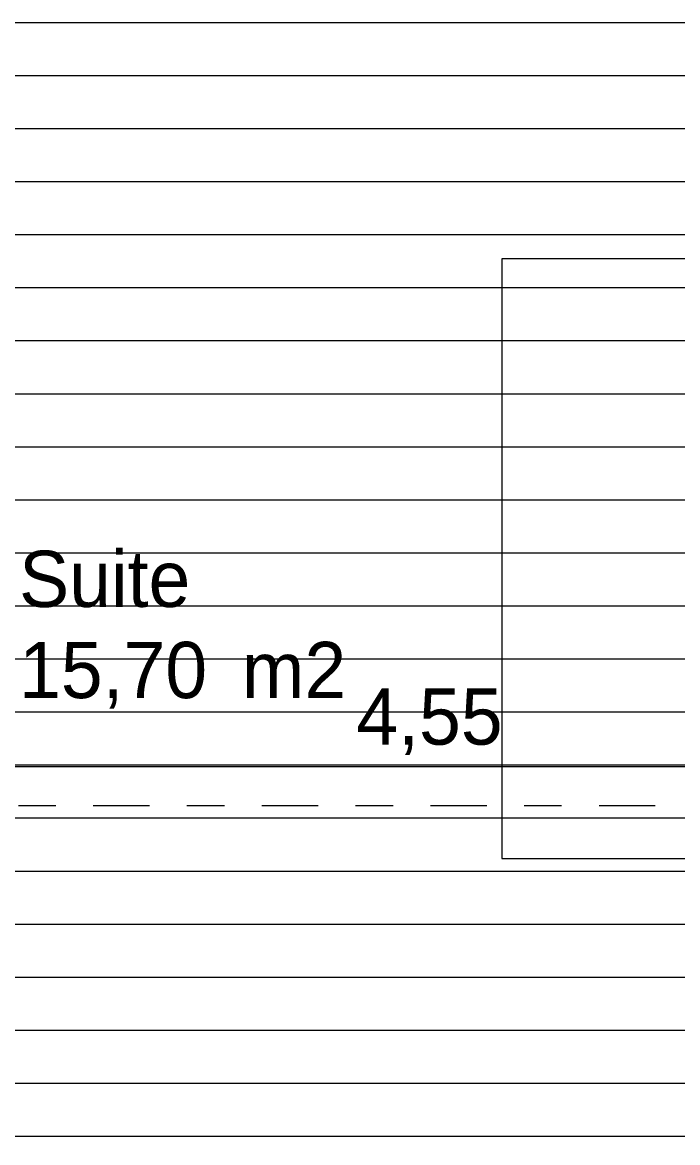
# Model space of a CAD drawing. Header units: metres. Extents: x -111189 to -108577, y -72951 to -72647.
# Drawn here: x -110671.936 to -110670.187, y -72934.654 to -72931.665 of the extents above; entities that cross this region are included whole.
import ezdxf

# ---------------------------------------------------------------- set-up
doc = ezdxf.new("R2010")
doc.units = ezdxf.units.M
doc.header["$MEASUREMENT"] = 0
doc.linetypes.add('Dot & Dashed', pattern=[0.670278, 0.3175, -0.176389, 0, -0.176389])
doc.linetypes.add('OTK - Traço Ponto CORTES_ALÇ', pattern=[0.6, 0.3, -0.15, 0, -0.15])
for name, color, linetype in [('Muro Não Confinante - MNC1_1_0', 7, 'Continuous'), ('Muro Não Confinante - MNC1_1_00 - DESENHO 2D', 7, 'Continuous'), ('Muro Não Confinante - MNC1_1_03 - LAJES', 7, 'Continuous'), ('Muro Não Confinante - MNC1_1_11 - ZONA_ÁREA', 7, 'Continuous'), ('Muro Não Confinante - MNC1_1_12 - COTAS GERAIS', 7, 'Continuous'), ('Planta Piso -1_1_07 - MUROS', 7, 'Continuous'), ('Planta Piso -1_1_14 - CORTES.Marcadores', 7, 'Continuous')]:
    doc.layers.add(name, color=color, linetype=linetype)
doc.styles.add('ESTILO_GERADO_3', font='AGENCYR.TTF')

# ---------------------------------------------------------------- blocks, each defined once
blk = doc.blocks.new('*X146', base_point=(-110694.4627, -72968.689))
at = {"layer": 'Muro Não Confinante - MNC1_1_03 - LAJES', "color": 253, "linetype": 'Continuous', "lineweight": 9, "ltscale": 1000}
for p, q in [((-110672.0859, -72931.6654), (-110671.8359, -72931.6654)), ((-110672.0859, -72931.6654), (-110671.8359, -72931.6654)), ((-110671.8359, -72931.6654), (-110671.5859, -72931.6654)), ((-110671.8359, -72931.6654), (-110671.5859, -72931.6654)), ((-110671.5859, -72931.6654), (-110671.3359, -72931.6654)), ((-110671.5859, -72931.6654), (-110671.3359, -72931.6654)), ((-110671.3359, -72931.6654), (-110671.0859, -72931.6654)), ((-110671.3359, -72931.6654), (-110671.0859, -72931.6654)), ((-110671.0859, -72931.6654), (-110670.8359, -72931.6654)), ((-110671.0859, -72931.6654), (-110670.8359, -72931.6654)), ((-110670.8359, -72931.6654), (-110670.5859, -72931.6654)), ((-110670.8359, -72931.6654), (-110670.5859, -72931.6654)), ((-110670.5859, -72931.6654), (-110670.3359, -72931.6654)), ((-110670.5859, -72931.6654), (-110670.3359, -72931.6654)), ((-110670.3359, -72931.6654), (-110670.0859, -72931.6654)), ((-110670.3359, -72931.6654), (-110670.0859, -72931.6654)), ((-110672.0859, -72931.8069), (-110671.8359, -72931.8069)), ((-110672.0859, -72931.8069), (-110671.8359, -72931.8069)), ((-110671.8359, -72931.8069), (-110671.5859, -72931.8069)), ((-110671.8359, -72931.8069), (-110671.5859, -72931.8069)), ((-110671.5859, -72931.8069), (-110671.3359, -72931.8069)), ((-110671.5859, -72931.8069), (-110671.3359, -72931.8069)), ((-110671.3359, -72931.8069), (-110671.0859, -72931.8069)), ((-110671.3359, -72931.8069), (-110671.0859, -72931.8069)), ((-110671.0859, -72931.8069), (-110670.8359, -72931.8069)), ((-110671.0859, -72931.8069), (-110670.8359, -72931.8069)), ((-110670.8359, -72931.8069), (-110670.5859, -72931.8069)), ((-110670.8359, -72931.8069), (-110670.5859, -72931.8069)), ((-110670.5859, -72931.8069), (-110670.3359, -72931.8069)), ((-110670.5859, -72931.8069), (-110670.3359, -72931.8069)), ((-110670.3359, -72931.8069), (-110670.0859, -72931.8069)), ((-110670.3359, -72931.8069), (-110670.0859, -72931.8069)), ((-110672.0859, -72931.9484), (-110671.8359, -72931.9484)), ((-110672.0859, -72931.9484), (-110671.8359, -72931.9484)), ((-110671.8359, -72931.9484), (-110671.5859, -72931.9484)), ((-110671.8359, -72931.9484), (-110671.5859, -72931.9484)), ((-110671.5859, -72931.9484), (-110671.3359, -72931.9484)), ((-110671.5859, -72931.9484), (-110671.3359, -72931.9484)), ((-110671.3359, -72931.9484), (-110671.0859, -72931.9484)), ((-110671.3359, -72931.9484), (-110671.0859, -72931.9484)), ((-110671.0859, -72931.9484), (-110670.8359, -72931.9484)), ((-110671.0859, -72931.9484), (-110670.8359, -72931.9484)), ((-110670.8359, -72931.9484), (-110670.5859, -72931.9484)), ((-110670.8359, -72931.9484), (-110670.5859, -72931.9484)), ((-110670.5859, -72931.9484), (-110670.3359, -72931.9484)), ((-110670.5859, -72931.9484), (-110670.3359, -72931.9484)), ((-110670.3359, -72931.9484), (-110670.0859, -72931.9484)), ((-110670.3359, -72931.9484), (-110670.0859, -72931.9484)), ((-110672.0859, -72932.0899), (-110671.8359, -72932.0899)), ((-110672.0859, -72932.0899), (-110671.8359, -72932.0899)), ((-110671.8359, -72932.0899), (-110671.5859, -72932.0899)), ((-110671.8359, -72932.0899), (-110671.5859, -72932.0899)), ((-110671.5859, -72932.0899), (-110671.3359, -72932.0899)), ((-110671.5859, -72932.0899), (-110671.3359, -72932.0899)), ((-110671.3359, -72932.0899), (-110671.0859, -72932.0899)), ((-110671.3359, -72932.0899), (-110671.0859, -72932.0899)), ((-110671.0859, -72932.0899), (-110670.8359, -72932.0899)), ((-110671.0859, -72932.0899), (-110670.8359, -72932.0899)), ((-110670.8359, -72932.0899), (-110670.5859, -72932.0899)), ((-110670.8359, -72932.0899), (-110670.5859, -72932.0899)), ((-110670.5859, -72932.0899), (-110670.3359, -72932.0899)), ((-110670.5859, -72932.0899), (-110670.3359, -72932.0899)), ((-110670.3359, -72932.0899), (-110670.0859, -72932.0899)), ((-110670.3359, -72932.0899), (-110670.0859, -72932.0899)), ((-110672.0859, -72932.2314), (-110671.8359, -72932.2314)), ((-110672.0859, -72932.2314), (-110671.8359, -72932.2314)), ((-110671.8359, -72932.2314), (-110671.5859, -72932.2314)), ((-110671.8359, -72932.2314), (-110671.5859, -72932.2314)), ((-110671.5859, -72932.2314), (-110671.3359, -72932.2314)), ((-110671.5859, -72932.2314), (-110671.3359, -72932.2314)), ((-110671.3359, -72932.2314), (-110671.0859, -72932.2314)), ((-110671.3359, -72932.2314), (-110671.0859, -72932.2314)), ((-110671.0859, -72932.2314), (-110670.8359, -72932.2314)), ((-110671.0859, -72932.2314), (-110670.8359, -72932.2314)), ((-110670.8359, -72932.2314), (-110670.5859, -72932.2314)), ((-110670.8359, -72932.2314), (-110670.5859, -72932.2314)), ((-110670.5859, -72932.2314), (-110670.3359, -72932.2314)), ((-110670.5859, -72932.2314), (-110670.3359, -72932.2314)), ((-110670.3359, -72932.2314), (-110670.0859, -72932.2314)), ((-110670.3359, -72932.2314), (-110670.0859, -72932.2314)), ((-110672.0859, -72932.3729), (-110671.8359, -72932.3729)), ((-110672.0859, -72932.3729), (-110671.8359, -72932.3729)), ((-110671.8359, -72932.3729), (-110671.5859, -72932.3729)), ((-110671.8359, -72932.3729), (-110671.5859, -72932.3729)), ((-110671.5859, -72932.3729), (-110671.3359, -72932.3729)), ((-110671.5859, -72932.3729), (-110671.3359, -72932.3729)), ((-110671.3359, -72932.3729), (-110671.0859, -72932.3729)), ((-110671.3359, -72932.3729), (-110671.0859, -72932.3729)), ((-110671.0859, -72932.3729), (-110670.8359, -72932.3729)), ((-110671.0859, -72932.3729), (-110670.8359, -72932.3729)), ((-110670.8359, -72932.3729), (-110670.5859, -72932.3729)), ((-110670.8359, -72932.3729), (-110670.5859, -72932.3729)), ((-110670.5859, -72932.3729), (-110670.3359, -72932.3729)), ((-110670.5859, -72932.3729), (-110670.3359, -72932.3729)), ((-110670.3359, -72932.3729), (-110670.0859, -72932.3729)), ((-110670.3359, -72932.3729), (-110670.0859, -72932.3729)), ((-110672.0859, -72932.5144), (-110671.8359, -72932.5144)), ((-110672.0859, -72932.5144), (-110671.8359, -72932.5144)), ((-110671.8359, -72932.5144), (-110671.5859, -72932.5144)), ((-110671.8359, -72932.5144), (-110671.5859, -72932.5144)), ((-110671.5859, -72932.5144), (-110671.3359, -72932.5144)), ((-110671.5859, -72932.5144), (-110671.3359, -72932.5144)), ((-110671.3359, -72932.5144), (-110671.0859, -72932.5144)), ((-110671.3359, -72932.5144), (-110671.0859, -72932.5144)), ((-110671.0859, -72932.5144), (-110670.8359, -72932.5144)), ((-110671.0859, -72932.5144), (-110670.8359, -72932.5144)), ((-110670.8359, -72932.5144), (-110670.5859, -72932.5144)), ((-110670.8359, -72932.5144), (-110670.5859, -72932.5144)), ((-110670.5859, -72932.5144), (-110670.3359, -72932.5144)), ((-110670.5859, -72932.5144), (-110670.3359, -72932.5144)), ((-110670.3359, -72932.5144), (-110670.0859, -72932.5144)), ((-110670.3359, -72932.5144), (-110670.0859, -72932.5144)), ((-110672.0859, -72932.6559), (-110671.8359, -72932.6559)), ((-110672.0859, -72932.6559), (-110671.8359, -72932.6559)), ((-110671.8359, -72932.6559), (-110671.5859, -72932.6559)), ((-110671.8359, -72932.6559), (-110671.5859, -72932.6559)), ((-110671.5859, -72932.6559), (-110671.3359, -72932.6559)), ((-110671.5859, -72932.6559), (-110671.3359, -72932.6559)), ((-110671.3359, -72932.6559), (-110671.0859, -72932.6559)), ((-110671.3359, -72932.6559), (-110671.0859, -72932.6559)), ((-110671.0859, -72932.6559), (-110670.8359, -72932.6559)), ((-110671.0859, -72932.6559), (-110670.8359, -72932.6559)), ((-110670.8359, -72932.6559), (-110670.5859, -72932.6559)), ((-110670.8359, -72932.6559), (-110670.5859, -72932.6559)), ((-110670.5859, -72932.6559), (-110670.3359, -72932.6559)), ((-110670.5859, -72932.6559), (-110670.3359, -72932.6559)), ((-110670.3359, -72932.6559), (-110670.0859, -72932.6559)), ((-110670.3359, -72932.6559), (-110670.0859, -72932.6559)), ((-110672.0859, -72932.7974), (-110671.8359, -72932.7974)), ((-110672.0859, -72932.7974), (-110671.8359, -72932.7974)), ((-110671.8359, -72932.7974), (-110671.5859, -72932.7974)), ((-110671.8359, -72932.7974), (-110671.5859, -72932.7974)), ((-110671.5859, -72932.7974), (-110671.3359, -72932.7974)), ((-110671.5859, -72932.7974), (-110671.3359, -72932.7974)), ((-110671.3359, -72932.7974), (-110671.0859, -72932.7974)), ((-110671.3359, -72932.7974), (-110671.0859, -72932.7974)), ((-110671.0859, -72932.7974), (-110670.8359, -72932.7974)), ((-110671.0859, -72932.7974), (-110670.8359, -72932.7974)), ((-110670.8359, -72932.7974), (-110670.5859, -72932.7974)), ((-110670.8359, -72932.7974), (-110670.5859, -72932.7974)), ((-110670.5859, -72932.7974), (-110670.3359, -72932.7974)), ((-110670.5859, -72932.7974), (-110670.3359, -72932.7974)), ((-110670.3359, -72932.7974), (-110670.0859, -72932.7974)), ((-110670.3359, -72932.7974), (-110670.0859, -72932.7974)), ((-110672.0859, -72932.9389), (-110671.8359, -72932.9389)), ((-110672.0859, -72932.9389), (-110671.8359, -72932.9389)), ((-110671.8359, -72932.9389), (-110671.5859, -72932.9389)), ((-110671.8359, -72932.9389), (-110671.5859, -72932.9389)), ((-110671.5859, -72932.9389), (-110671.3359, -72932.9389)), ((-110671.5859, -72932.9389), (-110671.3359, -72932.9389)), ((-110671.3359, -72932.9389), (-110671.0859, -72932.9389)), ((-110671.3359, -72932.9389), (-110671.0859, -72932.9389)), ((-110671.0859, -72932.9389), (-110670.8359, -72932.9389)), ((-110671.0859, -72932.9389), (-110670.8359, -72932.9389)), ((-110670.8359, -72932.9389), (-110670.5859, -72932.9389)), ((-110670.8359, -72932.9389), (-110670.5859, -72932.9389)), ((-110670.5859, -72932.9389), (-110670.3359, -72932.9389)), ((-110670.5859, -72932.9389), (-110670.3359, -72932.9389)), ((-110670.3359, -72932.9389), (-110670.0859, -72932.9389)), ((-110670.3359, -72932.9389), (-110670.0859, -72932.9389)), ((-110672.0859, -72933.0804), (-110671.8359, -72933.0804)), ((-110672.0859, -72933.0804), (-110671.8359, -72933.0804)), ((-110671.8359, -72933.0804), (-110671.5859, -72933.0804)), ((-110671.8359, -72933.0804), (-110671.5859, -72933.0804)), ((-110671.5859, -72933.0804), (-110671.3359, -72933.0804)), ((-110671.5859, -72933.0804), (-110671.3359, -72933.0804)), ((-110671.3359, -72933.0804), (-110671.0859, -72933.0804)), ((-110671.3359, -72933.0804), (-110671.0859, -72933.0804)), ((-110671.0859, -72933.0804), (-110670.8359, -72933.0804)), ((-110671.0859, -72933.0804), (-110670.8359, -72933.0804)), ((-110670.8359, -72933.0804), (-110670.5859, -72933.0804)), ((-110670.8359, -72933.0804), (-110670.5859, -72933.0804)), ((-110670.5859, -72933.0804), (-110670.3359, -72933.0804)), ((-110670.5859, -72933.0804), (-110670.3359, -72933.0804)), ((-110670.3359, -72933.0804), (-110670.0859, -72933.0804)), ((-110670.3359, -72933.0804), (-110670.0859, -72933.0804)), ((-110672.0859, -72933.2219), (-110671.8359, -72933.2219)), ((-110672.0859, -72933.2219), (-110671.8359, -72933.2219)), ((-110671.8359, -72933.2219), (-110671.5859, -72933.2219)), ((-110671.8359, -72933.2219), (-110671.5859, -72933.2219)), ((-110671.5859, -72933.2219), (-110671.3359, -72933.2219)), ((-110671.5859, -72933.2219), (-110671.3359, -72933.2219)), ((-110671.3359, -72933.2219), (-110671.0859, -72933.2219)), ((-110671.3359, -72933.2219), (-110671.0859, -72933.2219)), ((-110671.0859, -72933.2219), (-110670.8359, -72933.2219)), ((-110671.0859, -72933.2219), (-110670.8359, -72933.2219)), ((-110670.8359, -72933.2219), (-110670.5859, -72933.2219)), ((-110670.8359, -72933.2219), (-110670.5859, -72933.2219)), ((-110670.5859, -72933.2219), (-110670.3359, -72933.2219)), ((-110670.5859, -72933.2219), (-110670.3359, -72933.2219)), ((-110670.3359, -72933.2219), (-110670.0859, -72933.2219)), ((-110670.3359, -72933.2219), (-110670.0859, -72933.2219)), ((-110672.0859, -72933.3634), (-110671.8359, -72933.3634)), ((-110672.0859, -72933.3634), (-110671.8359, -72933.3634)), ((-110671.8359, -72933.3634), (-110671.5859, -72933.3634)), ((-110671.8359, -72933.3634), (-110671.5859, -72933.3634)), ((-110671.5859, -72933.3634), (-110671.3359, -72933.3634)), ((-110671.5859, -72933.3634), (-110671.3359, -72933.3634)), ((-110671.3359, -72933.3634), (-110671.0859, -72933.3634)), ((-110671.3359, -72933.3634), (-110671.0859, -72933.3634)), ((-110671.0859, -72933.3634), (-110670.8359, -72933.3634)), ((-110671.0859, -72933.3634), (-110670.8359, -72933.3634)), ((-110670.8359, -72933.3634), (-110670.5859, -72933.3634)), ((-110670.8359, -72933.3634), (-110670.5859, -72933.3634)), ((-110670.5859, -72933.3634), (-110670.3359, -72933.3634)), ((-110670.5859, -72933.3634), (-110670.3359, -72933.3634)), ((-110670.3359, -72933.3634), (-110670.0859, -72933.3634)), ((-110670.3359, -72933.3634), (-110670.0859, -72933.3634)), ((-110672.0859, -72933.5049), (-110671.8359, -72933.5049)), ((-110672.0859, -72933.5049), (-110671.8359, -72933.5049)), ((-110671.8359, -72933.5049), (-110671.5859, -72933.5049)), ((-110671.8359, -72933.5049), (-110671.5859, -72933.5049)), ((-110671.5859, -72933.5049), (-110671.3359, -72933.5049)), ((-110671.5859, -72933.5049), (-110671.3359, -72933.5049)), ((-110671.3359, -72933.5049), (-110671.0859, -72933.5049)), ((-110671.3359, -72933.5049), (-110671.0859, -72933.5049)), ((-110671.0859, -72933.5049), (-110670.8359, -72933.5049)), ((-110671.0859, -72933.5049), (-110670.8359, -72933.5049)), ((-110670.8359, -72933.5049), (-110670.5859, -72933.5049)), ((-110670.8359, -72933.5049), (-110670.5859, -72933.5049)), ((-110670.5859, -72933.5049), (-110670.3359, -72933.5049)), ((-110670.5859, -72933.5049), (-110670.3359, -72933.5049)), ((-110670.3359, -72933.5049), (-110670.0859, -72933.5049)), ((-110670.3359, -72933.5049), (-110670.0859, -72933.5049)), ((-110672.0859, -72933.6464), (-110671.8359, -72933.6464)), ((-110672.0859, -72933.6464), (-110671.8359, -72933.6464)), ((-110671.8359, -72933.6464), (-110671.5859, -72933.6464)), ((-110671.8359, -72933.6464), (-110671.5859, -72933.6464)), ((-110671.5859, -72933.6464), (-110671.3359, -72933.6464)), ((-110671.5859, -72933.6464), (-110671.3359, -72933.6464)), ((-110671.3359, -72933.6464), (-110671.0859, -72933.6464)), ((-110671.3359, -72933.6464), (-110671.0859, -72933.6464)), ((-110671.0859, -72933.6464), (-110670.8359, -72933.6464)), ((-110671.0859, -72933.6464), (-110670.8359, -72933.6464)), ((-110670.8359, -72933.6464), (-110670.5859, -72933.6464)), ((-110670.8359, -72933.6464), (-110670.5859, -72933.6464)), ((-110670.5859, -72933.6464), (-110670.3359, -72933.6464)), ((-110670.5859, -72933.6464), (-110670.3359, -72933.6464)), ((-110670.3359, -72933.6464), (-110670.0859, -72933.6464)), ((-110670.3359, -72933.6464), (-110670.0859, -72933.6464)), ((-110672.0859, -72933.7879), (-110671.8359, -72933.7879)), ((-110672.0859, -72933.7879), (-110671.8359, -72933.7879)), ((-110671.8359, -72933.7879), (-110671.5859, -72933.7879)), ((-110671.8359, -72933.7879), (-110671.5859, -72933.7879)), ((-110671.5859, -72933.7879), (-110671.3359, -72933.7879)), ((-110671.5859, -72933.7879), (-110671.3359, -72933.7879)), ((-110671.3359, -72933.7879), (-110671.0859, -72933.7879)), ((-110671.3359, -72933.7879), (-110671.0859, -72933.7879)), ((-110671.0859, -72933.7879), (-110670.8359, -72933.7879)), ((-110671.0859, -72933.7879), (-110670.8359, -72933.7879)), ((-110670.8359, -72933.7879), (-110670.5859, -72933.7879)), ((-110670.8359, -72933.7879), (-110670.5859, -72933.7879)), ((-110670.5859, -72933.7879), (-110670.3359, -72933.7879)), ((-110670.5859, -72933.7879), (-110670.3359, -72933.7879)), ((-110670.3359, -72933.7879), (-110670.0859, -72933.7879)), ((-110670.3359, -72933.7879), (-110670.0859, -72933.7879)), ((-110672.0859, -72933.9294), (-110671.8359, -72933.9294)), ((-110672.0859, -72933.9294), (-110671.8359, -72933.9294)), ((-110671.8359, -72933.9294), (-110671.5859, -72933.9294)), ((-110671.8359, -72933.9294), (-110671.5859, -72933.9294)), ((-110671.5859, -72933.9294), (-110671.3359, -72933.9294)), ((-110671.5859, -72933.9294), (-110671.3359, -72933.9294)), ((-110671.3359, -72933.9294), (-110671.0859, -72933.9294)), ((-110671.3359, -72933.9294), (-110671.0859, -72933.9294)), ((-110671.0859, -72933.9294), (-110670.8359, -72933.9294)), ((-110671.0859, -72933.9294), (-110670.8359, -72933.9294)), ((-110670.8359, -72933.9294), (-110670.5859, -72933.9294)), ((-110670.8359, -72933.9294), (-110670.5859, -72933.9294)), ((-110670.5859, -72933.9294), (-110670.3359, -72933.9294)), ((-110670.5859, -72933.9294), (-110670.3359, -72933.9294)), ((-110670.3359, -72933.9294), (-110670.0859, -72933.9294)), ((-110670.3359, -72933.9294), (-110670.0859, -72933.9294)), ((-110672.0859, -72934.0709), (-110671.8359, -72934.0709)), ((-110672.0859, -72934.0709), (-110671.8359, -72934.0709)), ((-110671.8359, -72934.0709), (-110671.5859, -72934.0709)), ((-110671.8359, -72934.0709), (-110671.5859, -72934.0709)), ((-110671.5859, -72934.0709), (-110671.3359, -72934.0709)), ((-110671.5859, -72934.0709), (-110671.3359, -72934.0709)), ((-110671.3359, -72934.0709), (-110671.0859, -72934.0709)), ((-110671.3359, -72934.0709), (-110671.0859, -72934.0709)), ((-110671.0859, -72934.0709), (-110670.8359, -72934.0709)), ((-110671.0859, -72934.0709), (-110670.8359, -72934.0709)), ((-110670.8359, -72934.0709), (-110670.5859, -72934.0709)), ((-110670.8359, -72934.0709), (-110670.5859, -72934.0709)), ((-110670.5859, -72934.0709), (-110670.3359, -72934.0709)), ((-110670.5859, -72934.0709), (-110670.3359, -72934.0709)), ((-110670.3359, -72934.0709), (-110670.0859, -72934.0709)), ((-110670.3359, -72934.0709), (-110670.0859, -72934.0709)), ((-110672.0859, -72934.2124), (-110671.8359, -72934.2124)), ((-110672.0859, -72934.2124), (-110671.8359, -72934.2124)), ((-110671.8359, -72934.2124), (-110671.5859, -72934.2124)), ((-110671.8359, -72934.2124), (-110671.5859, -72934.2124)), ((-110671.5859, -72934.2124), (-110671.3359, -72934.2124)), ((-110671.5859, -72934.2124), (-110671.3359, -72934.2124)), ((-110671.3359, -72934.2124), (-110671.0859, -72934.2124)), ((-110671.3359, -72934.2124), (-110671.0859, -72934.2124)), ((-110671.0859, -72934.2124), (-110670.8359, -72934.2124)), ((-110671.0859, -72934.2124), (-110670.8359, -72934.2124)), ((-110670.8359, -72934.2124), (-110670.5859, -72934.2124)), ((-110670.8359, -72934.2124), (-110670.5859, -72934.2124)), ((-110670.5859, -72934.2124), (-110670.3359, -72934.2124)), ((-110670.5859, -72934.2124), (-110670.3359, -72934.2124)), ((-110670.3359, -72934.2124), (-110670.0859, -72934.2124)), ((-110670.3359, -72934.2124), (-110670.0859, -72934.2124)), ((-110672.0859, -72934.3539), (-110671.8359, -72934.3539)), ((-110672.0859, -72934.3539), (-110671.8359, -72934.3539)), ((-110671.8359, -72934.3539), (-110671.5859, -72934.3539)), ((-110671.8359, -72934.3539), (-110671.5859, -72934.3539)), ((-110671.5859, -72934.3539), (-110671.3359, -72934.3539)), ((-110671.5859, -72934.3539), (-110671.3359, -72934.3539)), ((-110671.3359, -72934.3539), (-110671.0859, -72934.3539)), ((-110671.3359, -72934.3539), (-110671.0859, -72934.3539)), ((-110671.0859, -72934.3539), (-110670.8359, -72934.3539)), ((-110671.0859, -72934.3539), (-110670.8359, -72934.3539)), ((-110670.8359, -72934.3539), (-110670.5859, -72934.3539)), ((-110670.8359, -72934.3539), (-110670.5859, -72934.3539)), ((-110670.5859, -72934.3539), (-110670.3359, -72934.3539)), ((-110670.5859, -72934.3539), (-110670.3359, -72934.3539)), ((-110670.3359, -72934.3539), (-110670.0859, -72934.3539)), ((-110670.3359, -72934.3539), (-110670.0859, -72934.3539)), ((-110672.0859, -72934.4954), (-110671.8359, -72934.4954)), ((-110672.0859, -72934.4954), (-110671.8359, -72934.4954)), ((-110671.8359, -72934.4954), (-110671.5859, -72934.4954)), ((-110671.8359, -72934.4954), (-110671.5859, -72934.4954)), ((-110671.5859, -72934.4954), (-110671.3359, -72934.4954)), ((-110671.5859, -72934.4954), (-110671.3359, -72934.4954)), ((-110671.3359, -72934.4954), (-110671.0859, -72934.4954)), ((-110671.3359, -72934.4954), (-110671.0859, -72934.4954)), ((-110671.0859, -72934.4954), (-110670.8359, -72934.4954)), ((-110671.0859, -72934.4954), (-110670.8359, -72934.4954)), ((-110670.8359, -72934.4954), (-110670.5859, -72934.4954)), ((-110670.8359, -72934.4954), (-110670.5859, -72934.4954)), ((-110670.5859, -72934.4954), (-110670.3359, -72934.4954)), ((-110670.5859, -72934.4954), (-110670.3359, -72934.4954)), ((-110670.3359, -72934.4954), (-110670.0859, -72934.4954)), ((-110670.3359, -72934.4954), (-110670.0859, -72934.4954)), ((-110672.0859, -72934.6369), (-110671.8359, -72934.6369)), ((-110672.0859, -72934.6369), (-110671.8359, -72934.6369)), ((-110671.8359, -72934.6369), (-110671.5859, -72934.6369)), ((-110671.8359, -72934.6369), (-110671.5859, -72934.6369)), ((-110671.5859, -72934.6369), (-110671.3359, -72934.6369)), ((-110671.5859, -72934.6369), (-110671.3359, -72934.6369)), ((-110671.3359, -72934.6369), (-110671.0859, -72934.6369)), ((-110671.3359, -72934.6369), (-110671.0859, -72934.6369)), ((-110671.0859, -72934.6369), (-110670.8359, -72934.6369)), ((-110671.0859, -72934.6369), (-110670.8359, -72934.6369)), ((-110670.8359, -72934.6369), (-110670.5859, -72934.6369)), ((-110670.8359, -72934.6369), (-110670.5859, -72934.6369)), ((-110670.5859, -72934.6369), (-110670.3359, -72934.6369)), ((-110670.5859, -72934.6369), (-110670.3359, -72934.6369)), ((-110670.3359, -72934.6369), (-110670.0859, -72934.6369)), ((-110670.3359, -72934.6369), (-110670.0859, -72934.6369))]:
    blk.add_line(p, q, dxfattribs=at)

msp = doc.modelspace()

# ---------------------------------------------------------------- hatches: boundary and pattern name
h = msp.add_hatch()
h.set_pattern_fill('ANSI31', color=256)
h.paths.add_polyline_path([(-110671.9898, -72933.5448), (-110671.3265, -72933.5448), (-110671.3265, -72933.25), (-110671.9898, -72933.25)], flags=9)
h.paths.add_polyline_path([(-110671.9935, -72933.3016), (-110671.605, -72933.3016), (-110671.605, -72933.0068), (-110671.9935, -72933.0068)], flags=9)
h.paths.add_polyline_path([(-110671.0859, -72933.6863), (-110670.7425, -72933.6863), (-110670.7425, -72933.3915), (-110671.0859, -72933.3915)], flags=9)
h.paths.add_polyline_path([(-110673.1263, -72933.6863), (-110672.8135, -72933.6863), (-110672.8135, -72933.3915), (-110673.1263, -72933.3915)], flags=9)
at = {"layer": 'Planta Piso -1_1_07 - MUROS', "linetype": 'Continuous', "lineweight": 0, "true_color": 0x939598}
h = msp.add_hatch(color=252, dxfattribs=at)
h.paths.add_polyline_path([(-110678.1372, -72933.5289), (-110678.3359, -72933.5289), (-110678.3359, -72933.6502), (-110678.1372, -72933.6502)])
h.paths.add_polyline_path([(-110678.0859, -72933.5289), (-110678.1372, -72933.5289), (-110678.1372, -72933.6502), (-110678.0859, -72933.6502)])
h.paths.add_polyline_path([(-110678.0859, -72933.6502), (-110678.1372, -72933.6502), (-110678.1372, -72933.7539), (-110678.0859, -72933.7539)])
h.paths.add_polyline_path([(-110678.1372, -72933.6502), (-110678.3359, -72933.6502), (-110678.3359, -72933.7539), (-110678.1372, -72933.7539)])
h.paths.add_polyline_path([(-110678.1372, -72933.7544), (-110678.3359, -72933.7544), (-110678.3359, -72938.1539), (-110678.0859, -72938.1539), (-110678.0859, -72934.5539), (-110678.0859, -72934.5539), (-110678.0859, -72933.9946), (-110678.1372, -72933.9946)])
h.paths.add_polyline_path([(-110678.0859, -72933.7544), (-110678.1372, -72933.7544), (-110678.1372, -72933.9946), (-110678.0859, -72933.9946), (-110678.0859, -72933.9539)], flags=17)
h.paths.add_polyline_path([(-110674.7582, -72935.0114), (-110674.7582, -72934.6986), (-110675.053, -72934.6986), (-110675.053, -72935.0114)], flags=9)
h.paths.add_polyline_path([(-110674.7582, -72936.4908), (-110674.7582, -72936.1393), (-110675.053, -72936.1393), (-110675.053, -72936.4908)], flags=9)
h.paths.add_polyline_path([(-110674.6361, -72936.4327), (-110673.9675, -72936.4327), (-110673.9675, -72936.1379), (-110674.6361, -72936.1379)], flags=9)
h.paths.add_polyline_path([(-110674.6404, -72936.1895), (-110674.1411, -72936.1895), (-110674.1411, -72935.8947), (-110674.6404, -72935.8947)], flags=9)
h.paths.add_polyline_path([(-110670.742, -72934.9276), (-110670.2453, -72934.9276), (-110670.2453, -72934.6328), (-110670.742, -72934.6328)], flags=9)
h.paths.add_polyline_path([(-110675.9703, -72937.8932), (-110675.4736, -72937.8932), (-110675.4736, -72937.5984), (-110675.9703, -72937.5984)], flags=9)
h.paths.add_polyline_path([(-110673.6798, -72937.5971), (-110673.3304, -72937.5971), (-110673.3304, -72937.3024), (-110673.6798, -72937.3024)], flags=9)
h.paths.add_polyline_path([(-110675.8812, -72937.5971), (-110675.5473, -72937.5971), (-110675.5473, -72937.3024), (-110675.8812, -72937.3024)], flags=9)

# ---------------------------------------------------------------- linework, layer by layer
at = {"layer": 'Muro Não Confinante - MNC1_1_00 - DESENHO 2D', "color": 7, "linetype": 'Continuous', "lineweight": 13, "ltscale": 10, "flags": 128}
msp.add_lwpolyline([(-110668.6559, -72932.2959), (-110670.6559, -72932.2959), (-110670.6559, -72933.8959), (-110668.6559, -72933.8959)], close=True, dxfattribs=at)
at = {"layer": 'Muro Não Confinante - MNC1_1_12 - COTAS GERAIS', "color": 7, "linetype": 'Continuous', "lineweight": 5, "ltscale": 1000}
msp.add_line((-110673.1859, -72933.6502), (-110668.6359, -72933.6502), dxfattribs=at)
at = {"layer": 'Planta Piso -1_1_14 - CORTES.Marcadores', "color": 7, "linetype": 'OTK - Traço Ponto CORTES_ALÇ', "lineweight": 5, "ltscale": 0.5}
msp.add_line((-110684.3464, -72933.7544), (-110661.2759, -72933.7544), dxfattribs=at)

# ---------------------------------------------------------------- block references
at = {"layer": 'Muro Não Confinante - MNC1_1_0', "color": 7, "linetype": 'Dot & Dashed', "lineweight": 13, "ltscale": 10}
msp.add_blockref('*X146', (-110694.4627, -72968.689), dxfattribs=at)

# ---------------------------------------------------------------- texts
at = {"layer": 'Muro Não Confinante - MNC1_1_11 - ZONA_ÁREA', "color": 7, "linetype": 'Continuous', "lineweight": 5, "char_height": 0.15, "attachment_point": 1, "style": 'ESTILO_GERADO_3'}
for s, insert in [('\\A1;{\\pql;\\pt0;\\fAgency FB|b0|i0|c0|p0;\\W1.000000;Suite}', (-110671.9446, -72933.0749)), ('\\A1;{\\pql;\\pt0,24.1;\\fAgency FB|b0|i0|c0|p0;\\W1.000000;15,70\\fAgency FB|b0|i0|c0|p0;\\W1.000000;\\A1{\\H.66x;\\S^  ;}\\fAgency FB|b0|i0|c0|p0;\\W1.000000; m2\\fAgency FB|b0|i0|c0|p0;\\W1.000000;\\A1{\\H.66x;\\S^  ;}}', (-110671.9446, -72933.3181))]:
    msp.add_mtext(s, dxfattribs=dict(at, insert=insert))
at = {"layer": 'Muro Não Confinante - MNC1_1_12 - COTAS GERAIS', "color": 7, "linetype": 'Continuous', "lineweight": 5, "insert": (-110671.0443, -72933.6202), "char_height": 0.15, "width": 0.266808, "attachment_point": 7, "style": 'ESTILO_GERADO_3'}
msp.add_mtext('\\A1;{\\pql;\\fAgency FB|b0|i0|c0|p0;\\W1.000000;4,55}', dxfattribs=at)

doc.saveas('drawing.dxf')
